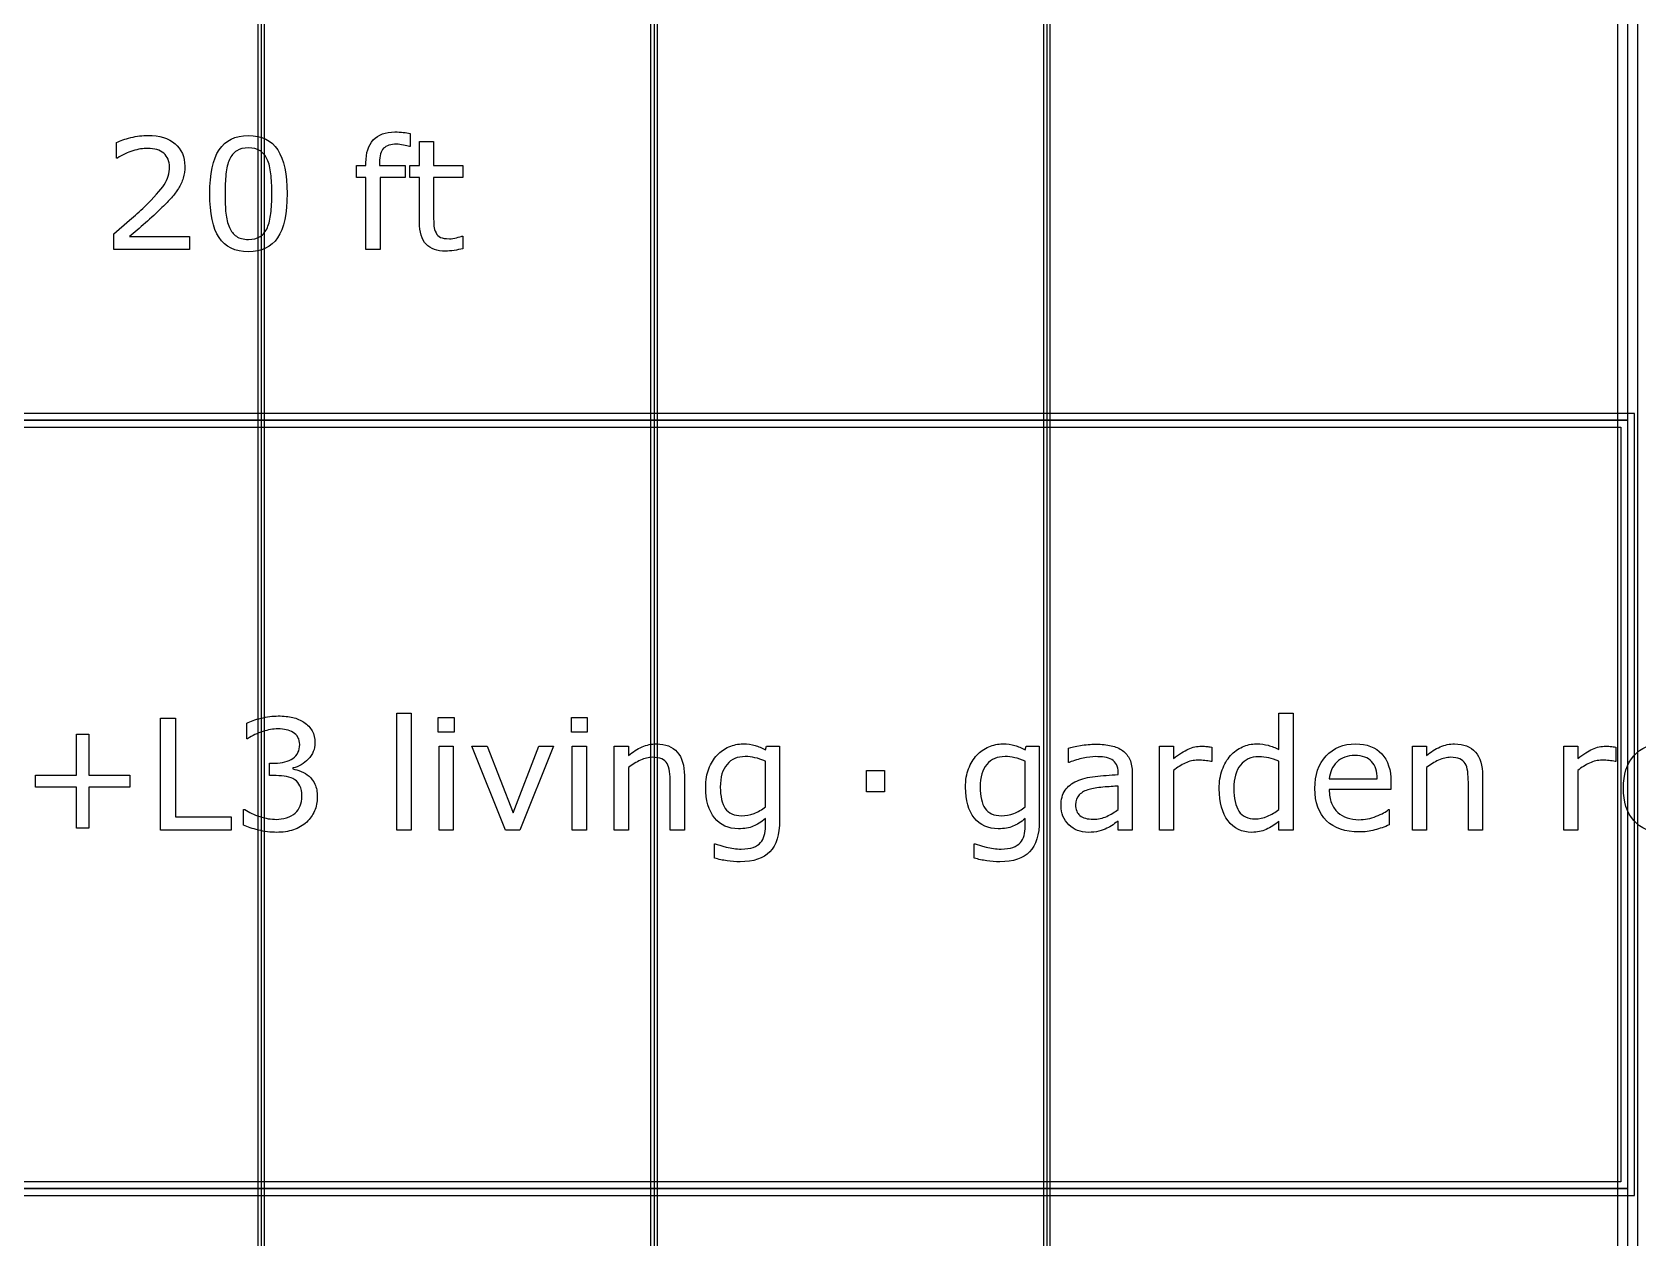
# Model space of a CAD drawing. Extents: x -13 to 750, y 12 to 2314.
# Drawn here: x 174.6 to 268.6, y 364 to 434.6 of the extents above; entities that cross this region are included whole.
import ezdxf

# ---------------------------------------------------------------- set-up
doc = ezdxf.new("R2010")
doc.units = 0
doc.layers.get('0').update_dxf_attribs({"linetype": 'CONTINUOUS'})

msp = doc.modelspace()

# ---------------------------------------------------------------- linework, layer by layer
at = {"color": 7}
for points in [[(43.400391, 580.4896), (43.400391, 128.2904), (268.59961, 128.2904), (268.59961, 580.4896)], [(44.599609, 579.2904), (267.40039, 579.2904), (267.40039, 129.4896), (44.599609, 129.4896)], [(187.80078, 553.89), (187.80078, 295.89), (188.19922, 295.89), (188.19922, 553.89)], [(210.80078, 553.89), (210.80078, 295.89), (211.19922, 295.89), (211.19922, 553.89)], [(233.80078, 553.89), (233.80078, 295.89), (234.19922, 295.89), (234.19922, 553.89)], [(44, 437.89), (268, 437.89), (268, 411.89), (44, 411.89)], [(189.51489, 425.1639)], [(188.35912, 423.1688)], [(43.599609, 412.2904), (43.599609, 366.4896), (268.40039, 366.4896), (268.40039, 412.2904)], [(44, 411.89), (268, 411.89), (268, 366.89), (44, 366.89)], [(44.400391, 411.4896), (267.59961, 411.4896), (267.59961, 367.2904), (44.400391, 367.2904)], [(186.24536, 387.8901), (182.10571, 387.8901), (182.10571, 394.4336), (182.97583, 394.4336), (182.97583, 388.6635), (186.24536, 388.6635)], [(196.77026, 387.8901), (195.94409, 387.8901), (195.94409, 394.728), (196.77026, 394.728)], [(199.29272, 393.6206), (198.36108, 393.6206), (198.36108, 394.4775), (199.29272, 394.4775)], [(207.08865, 393.6206), (206.15701, 393.6206), (206.15701, 394.4775), (207.08865, 394.4775)], [(180.30396, 390.4038), (177.90894, 390.4038), (177.90894, 388.0088), (177.17944, 388.0088), (177.17944, 390.4038), (174.78442, 390.4038), (174.78442, 391.1069), (177.17944, 391.1069), (177.17944, 393.5019), (177.90894, 393.5019), (177.90894, 391.1069), (180.30396, 391.1069)], [(199.24002, 387.8901), (198.41385, 387.8901), (198.41385, 392.7988), (199.24002, 392.7988)], [(205.1199, 392.7988), (203.13357, 387.8901), (202.30301, 387.8901), (200.32986, 392.7988), (201.22635, 392.7988), (202.74686, 388.8921), (204.25418, 392.7988)], [(207.03595, 387.8901), (206.20978, 387.8901), (206.20978, 392.7988), (207.03595, 392.7988)], [(224.48663, 390.1357), (223.43634, 390.1357), (223.43634, 391.3794), (224.48663, 391.3794)], [(217.5213, 389.2393)], [(232.73077, 389.2393)], [(44, 366.89), (268, 366.89), (268, 340.89), (44, 340.89)]]:
    msp.add_lwpolyline(points, close=True, dxfattribs=at)
for points in [[(188, 553.89), (188, 295.89)], [(211, 553.89), (211, 295.89)], [(234, 553.89), (234, 295.89)], [(179.57886, 427.2381), (179.53496, 427.2381), (179.53496, 428.161)], [(196.72632, 427.9281), (196.68242, 427.9281)], [(197.26685, 423.4936), (197.26685, 426.104), (196.70874, 426.104), (196.70874, 426.7983), (197.26685, 426.7983), (197.26685, 428.2089), (198.09302, 428.2089), (198.09302, 426.7983), (199.7981, 426.7983), (199.7981, 426.104), (198.09302, 426.104), (198.09302, 423.8671)], [(196.72637, 428.6838), (196.72632, 427.9281)], [(194.92901, 426.9657), (194.92901, 426.7987), (196.41875, 426.7987), (196.41875, 426.1044), (194.95537, 426.1044), (194.95537, 421.89), (194.1292, 421.89), (194.1292, 426.1044), (193.57109, 426.1044), (193.57109, 426.7987), (194.1292, 426.7987), (194.1292, 426.9613)], [(183.802, 421.89), (179.37231, 421.89), (179.37231, 422.8085), (180.29517, 423.5995)], [(180.28201, 422.6415), (183.80203, 422.6415), (183.802, 421.89)], [(199.75417, 422.6762), (199.79807, 422.6762), (199.7981, 421.9339)], [(187.20335, 393.2383), (187.15945, 393.2383), (187.15945, 394.1568)], [(247.58423, 392.6004), (247.58423, 394.7274), (248.4104, 394.7274), (248.4104, 387.89)], [(209.49694, 391.5548), (209.49694, 387.89), (208.67076, 387.89), (208.67076, 392.7987), (209.49694, 392.7987), (209.49694, 392.2538)], [(217.52124, 392.5877), (217.57394, 392.7986), (218.34738, 392.7986), (218.34747, 388.4482)], [(232.7308, 392.5877), (232.7835, 392.7986), (233.55693, 392.7986), (233.55694, 388.4482)], [(235.30597, 391.854), (235.26197, 391.854), (235.26197, 392.6933)], [(241.41441, 391.3755), (241.41441, 387.89), (240.58823, 387.89), (240.58823, 392.7987), (241.41441, 392.7987), (241.41441, 392.0736)], [(243.65122, 392.7457), (243.65118, 391.8979)], [(256.22384, 391.5547), (256.22384, 387.89), (255.39767, 387.89), (255.39767, 392.7987), (256.22384, 392.7987), (256.22384, 392.2538)], [(265.0833, 391.3754), (265.0833, 387.89), (264.25713, 387.89), (264.25713, 392.7987), (265.0833, 392.7987), (265.0833, 392.0736)], [(267.32012, 392.7457), (267.32007, 391.8978)], [(188.87767, 391.0761), (188.48216, 391.0761), (188.48216, 391.8056), (188.78977, 391.8056)], [(189.8533, 391.5288), (189.8533, 391.4668)], [(217.5213, 389.2392), (217.5213, 391.9155)], [(232.73077, 389.2392), (232.73077, 391.9155)], [(238.1756, 391.1336), (238.1756, 391.261)], [(238.99732, 391.2209), (238.99737, 387.8901)], [(243.65118, 391.8979), (243.60728, 391.8979)], [(247.58423, 389.0985), (247.58423, 391.9154)], [(267.32007, 391.8978), (267.27617, 391.8978)], [(190.79813, 391.0406), (190.7981, 391.041)], [(212.77521, 387.8901), (211.94903, 387.8901), (211.94903, 390.685)], [(212.77526, 391.076), (212.77521, 387.8901)], [(238.1756, 389.0986), (238.1756, 390.4653)], [(250.52856, 390.8915), (253.34106, 390.8915)], [(254.14526, 390.2587), (250.52856, 390.2587)], [(254.14522, 390.7069), (254.14526, 390.2587)], [(259.5022, 387.89), (258.67603, 387.89), (258.67603, 390.6849)], [(259.50216, 391.076), (259.5022, 387.89)], [(186.97046, 388.167), (186.97046, 389.0854), (187.03636, 389.0854)], [(217.52124, 388.1097), (217.52124, 388.558)], [(232.7308, 388.1097), (232.7308, 388.558)], [(238.1756, 389.0985), (238.1756, 389.0986)], [(238.99737, 387.8901), (238.1756, 387.8901), (238.1756, 388.413)], [(247.58423, 389.0983), (247.58423, 389.0985)], [(248.4104, 387.89), (247.58423, 387.89), (247.58423, 388.4042)], [(254.00464, 389.0897), (254.04854, 389.0897), (254.04854, 388.1888)], [(214.54181, 386.2421), (214.54181, 387.0858), (214.58571, 387.0858)], [(229.75128, 386.2421), (229.75128, 387.0858), (229.79528, 387.0858)]]:
    msp.add_lwpolyline(points, dxfattribs=at)
for points in [[(194.56426, 428.3016), (194.8543, 428.615067), (195.273243, 428.7718), (195.82109, 428.7718)], [(195.82109, 428.7718), (196.005663, 428.7718), (196.171193, 428.763133), (196.31768, 428.7458)], [(196.31768, 428.7458), (196.467093, 428.728467), (196.603323, 428.7078), (196.72637, 428.6838)], [(179.53496, 428.161), (179.742967, 428.263533), (180.019823, 428.357267), (180.36553, 428.4422)], [(180.36553, 428.4422), (180.714163, 428.5272), (181.051077, 428.5697), (181.37627, 428.5697)], [(181.35425, 427.8094), (181.08765, 427.8094), (180.799077, 427.762533), (180.48853, 427.6688)], [(182.29028, 427.5194), (182.067627, 427.712733), (181.755617, 427.8094), (181.35425, 427.8094)], [(181.37627, 428.5697), (182.04717, 428.5697), (182.57305, 428.4071), (182.95391, 428.0819)], [(182.95391, 428.0819), (183.33477, 427.759633), (183.5252, 427.321633), (183.5252, 426.7679)], [(185.53784, 427.7303), (185.904053, 428.286967), (186.475343, 428.5653), (187.25171, 428.5653)], [(187.25171, 427.8402), (186.976317, 427.8402), (186.7478, 427.783067), (186.56616, 427.6688)], [(187.25171, 428.5653), (188.036863, 428.5653), (188.609617, 428.282567), (188.96997, 427.7171)], [(187.93286, 427.6688), (187.75708, 427.783067), (187.53003, 427.8402), (187.25171, 427.8402)], [(194.1292, 426.9613), (194.1292, 427.5443), (194.27422, 427.991067), (194.56426, 428.3016)], [(195.16631, 427.8138), (195.00811, 427.658533), (194.92901, 427.375833), (194.92901, 426.9657)], [(195.93975, 428.0511), (195.585257, 428.0511), (195.327443, 427.972), (195.16631, 427.8138)], [(196.32647, 428.0071), (196.179983, 428.036433), (196.051077, 428.0511), (195.93975, 428.0511)], [(196.68242, 427.9281), (196.5916, 427.954767), (196.47295, 427.9811), (196.32647, 428.0071)], [(180.48853, 427.6688), (180.177983, 427.575067), (179.87476, 427.4315), (179.57886, 427.2381)], [(182.62866, 426.724), (182.62866, 427.0638), (182.515867, 427.328933), (182.29028, 427.5194)], [(184.98853, 425.1551), (184.98853, 426.318233), (185.171633, 427.176633), (185.53784, 427.7303)], [(186.13989, 427.1503), (186.040283, 426.9335), (185.971437, 426.650767), (185.93335, 426.3021)], [(186.56616, 427.6688), (186.387453, 427.554533), (186.245363, 427.3817), (186.13989, 427.1503)], [(188.35474, 427.159), (188.2522, 427.3846), (188.111573, 427.554533), (187.93286, 427.6688)], [(188.56567, 426.3241), (188.530537, 426.652233), (188.460227, 426.930533), (188.35474, 427.159)], [(188.96997, 427.7171), (189.33325, 427.154633), (189.51489, 426.303567), (189.51489, 425.1639)], [(182.31665, 425.6825), (182.524657, 426.004767), (182.62866, 426.351933), (182.62866, 426.724)], [(183.4285, 426.0692), (183.366967, 425.855333), (183.27468, 425.651733), (183.15164, 425.4584)], [(183.5252, 426.7679), (183.5252, 426.5189), (183.492967, 426.286), (183.4285, 426.0692)], [(185.93335, 426.3021), (185.898217, 425.9535), (185.88065, 425.571167), (185.88065, 425.1551)], [(188.62277, 425.1639), (188.62277, 425.609233), (188.603737, 425.995967), (188.56567, 426.3241)], [(181.16089, 424.3861), (181.72339, 424.931033), (182.108643, 425.363167), (182.31665, 425.6825)], [(183.15164, 425.4584), (183.03738, 425.276733), (182.902613, 425.098), (182.74734, 424.9222)], [(185.52905, 422.5887), (185.168703, 423.145367), (184.98853, 424.000833), (184.98853, 425.1551)], [(185.88065, 425.1551), (185.88065, 424.6981), (185.89675, 424.3158), (185.92895, 424.0082)], [(188.56567, 424.0038), (188.603737, 424.326067), (188.62277, 424.712767), (188.62277, 425.1639)], [(189.51489, 425.1639), (189.51489, 423.9891), (189.33032, 423.1263), (188.96118, 422.5755)], [(180.29517, 423.5995), (180.605717, 423.863167), (180.89429, 424.125367), (181.16089, 424.3861)], [(182.18924, 424.3378), (181.87576, 424.030133), (181.55203, 423.7313), (181.21805, 423.4413)], [(182.74734, 424.9222), (182.595, 424.746467), (182.408967, 424.551667), (182.18924, 424.3378)], [(185.92895, 424.0082), (185.96115, 423.700533), (186.029997, 423.425133), (186.13549, 423.182)], [(181.21805, 423.4413), (180.884063, 423.154167), (180.57205, 422.887567), (180.28201, 422.6415)], [(186.13549, 423.182), (186.23217, 422.953467), (186.3684, 422.779133), (186.54418, 422.659)], [(187.93725, 422.6503), (188.11889, 422.7645), (188.259513, 422.937333), (188.35912, 423.1688)], [(188.35913, 423.1688), (188.46167, 423.406133), (188.530517, 423.684467), (188.56567, 424.0038)], [(197.65796, 422.1972), (197.39722, 422.466733), (197.26685, 422.898867), (197.26685, 423.4936)], [(198.09302, 423.8671), (198.09302, 423.6093), (198.098887, 423.407167), (198.11062, 423.2607)], [(198.11062, 423.2607), (198.122353, 423.117167), (198.163367, 422.9824), (198.23366, 422.8564)], [(187.25171, 421.7538), (186.46655, 421.7538), (185.89233, 422.0321), (185.52905, 422.5887)], [(186.54418, 422.659), (186.722893, 422.538933), (186.958733, 422.4789), (187.2517, 422.4789)], [(187.2517, 422.4789), (187.527087, 422.4789), (187.755603, 422.536033), (187.93725, 422.6503)], [(188.96118, 422.5755), (188.594973, 422.0277), (188.02515, 421.7538), (187.25171, 421.7538)], [(198.80054, 421.7929), (198.29956, 421.7929), (197.9187, 421.927667), (197.65796, 422.1972)], [(198.23366, 422.8564), (198.298127, 422.7392), (198.386017, 422.652767), (198.49733, 422.5971)], [(198.49733, 422.5971), (198.61159, 422.544433), (198.784443, 422.5181), (199.01589, 422.5181)], [(199.01589, 422.5181), (199.150657, 422.5181), (199.29128, 422.5371), (199.43776, 422.5751)], [(199.43776, 422.5751), (199.584247, 422.616433), (199.689717, 422.650133), (199.75417, 422.6762)], [(199.28833, 421.8329), (199.10669, 421.806233), (198.944093, 421.7929), (198.80054, 421.7929)], [(199.7981, 421.9339), (199.642827, 421.893233), (199.472903, 421.859567), (199.28833, 421.8329)], [(187.15945, 394.1568), (187.367463, 394.259333), (187.64432, 394.3531), (187.99002, 394.4381)], [(187.99002, 394.4381), (188.338653, 394.525967), (188.675567, 394.5699), (189.00076, 394.5699)], [(189.00076, 394.5699), (189.3201, 394.5699), (189.60135, 394.540567), (189.84451, 394.4819)], [(189.84451, 394.4819), (190.087677, 394.423233), (190.307403, 394.329467), (190.50369, 394.2006)], [(190.50369, 394.2006), (190.71463, 394.06), (190.8743, 393.8901), (190.9827, 393.6909)], [(188.09104, 393.6602), (187.777567, 393.5606), (187.48167, 393.419967), (187.20335, 393.2383)], [(188.97874, 393.8096), (188.70042, 393.8096), (188.40452, 393.7598), (188.09104, 393.6602)], [(189.46653, 393.7656), (189.322977, 393.794933), (189.16038, 393.8096), (188.97874, 393.8096)], [(189.87083, 393.6074), (189.74485, 393.683533), (189.610083, 393.736267), (189.46653, 393.7656)], [(190.15208, 393.313), (190.0847, 393.433067), (189.99095, 393.5312), (189.87083, 393.6074)], [(190.25315, 392.8999), (190.25315, 393.0581), (190.21946, 393.1958), (190.15208, 393.313)], [(191.14529, 392.9922), (191.14529, 392.628867), (191.016383, 392.310967), (190.75857, 392.0385)], [(190.9827, 393.6909), (191.091093, 393.4917), (191.14529, 393.2588), (191.14529, 392.9922)], [(188.78977, 391.8056), (189.235083, 391.8056), (189.589577, 391.8979), (189.85325, 392.0825)], [(189.85325, 392.0825), (190.11985, 392.269967), (190.25315, 392.542433), (190.25315, 392.8999)], [(209.49694, 392.2538), (209.754747, 392.467667), (210.021347, 392.634633), (210.29674, 392.7547)], [(210.91198, 392.1481), (210.686393, 392.1481), (210.450553, 392.092433), (210.20446, 391.9811)], [(210.29674, 392.7547), (210.572133, 392.874833), (210.85485, 392.9349), (211.14489, 392.9349)], [(211.44811, 392.0561), (211.310417, 392.117433), (211.131707, 392.1481), (210.91198, 392.1481)], [(211.14489, 392.9349), (211.675163, 392.9349), (212.07946, 392.775233), (212.35778, 392.4559)], [(211.76451, 391.7837), (211.69127, 391.9067), (211.585803, 391.9975), (211.44811, 392.0561)], [(212.35778, 392.4559), (212.6361, 392.136567), (212.77526, 391.6766), (212.77526, 391.076)], [(214.20337, 391.4803), (214.323483, 391.787967), (214.48608, 392.0531), (214.69116, 392.2757)], [(214.69116, 392.2757), (214.881593, 392.483767), (215.11304, 392.6449), (215.3855, 392.7591)], [(216.34357, 392.1924), (215.889463, 392.1924), (215.53204, 392.040067), (215.2713, 391.7354)], [(215.3855, 392.7591), (215.65796, 392.8763), (215.928957, 392.9349), (216.19849, 392.9349)], [(216.19849, 392.9349), (216.48267, 392.9349), (216.719973, 392.905567), (216.9104, 392.8469)], [(216.90607, 392.1264), (216.71857, 392.1704), (216.53107, 392.1924), (216.34357, 392.1924)], [(217.5213, 391.9155), (217.301573, 392.0151), (217.096497, 392.0854), (216.90607, 392.1264)], [(216.9104, 392.8469), (217.10376, 392.7909), (217.307373, 392.7045), (217.52124, 392.5877)], [(229.41293, 391.4803), (229.53305, 391.787967), (229.695647, 392.0531), (229.90072, 392.2757)], [(229.90072, 392.2757), (230.091153, 392.483767), (230.3226, 392.6449), (230.59506, 392.7591)], [(231.55304, 392.1924), (231.09894, 392.1924), (230.741517, 392.040067), (230.48077, 391.7354)], [(230.59506, 392.7591), (230.86752, 392.8763), (231.138517, 392.9349), (231.40805, 392.9349)], [(231.40805, 392.9349), (231.69223, 392.9349), (231.929533, 392.905567), (232.11996, 392.8469)], [(232.11554, 392.1264), (231.92804, 392.1704), (231.74054, 392.1924), (231.55304, 392.1924)], [(232.73077, 391.9155), (232.511043, 392.0151), (232.305967, 392.0854), (232.11554, 392.1264)], [(232.11996, 392.8469), (232.31332, 392.7909), (232.516933, 392.7045), (232.7308, 392.5877)], [(235.26197, 392.6933), (235.423103, 392.7373), (235.656013, 392.785633), (235.9607, 392.8383)], [(236.13214, 392.1001), (235.86554, 392.044767), (235.59015, 391.962733), (235.30597, 391.854)], [(235.9607, 392.8383), (236.265387, 392.890967), (236.56568, 392.9173), (236.86158, 392.9173)], [(236.85724, 392.1881), (236.64044, 392.1881), (236.39874, 392.158767), (236.13214, 392.1001)], [(237.3714, 392.1531), (237.207333, 392.176433), (237.035947, 392.1881), (236.85724, 392.1881)], [(236.86158, 392.9173), (237.207287, 392.9173), (237.50758, 392.887967), (237.76246, 392.8293)], [(237.79327, 392.0169), (237.676083, 392.084233), (237.53546, 392.129633), (237.3714, 392.1531)], [(237.76246, 392.8293), (238.020273, 392.773967), (238.24293, 392.677267), (238.43043, 392.5392)], [(238.43043, 392.5392), (238.615003, 392.404467), (238.755627, 392.230167), (238.8523, 392.0163)], [(241.41441, 392.0736), (241.74253, 392.337267), (242.031103, 392.5233), (242.28013, 392.6317)], [(242.28013, 392.6317), (242.532083, 392.743033), (242.78843, 392.7987), (243.04917, 392.7987)], [(243.04917, 392.7987), (243.192723, 392.7987), (243.296727, 392.794367), (243.36118, 392.7857)], [(243.36118, 392.7857), (243.425647, 392.779033), (243.522327, 392.7657), (243.65122, 392.7457)], [(244.26636, 391.4188), (244.386473, 391.744), (244.547607, 392.020867), (244.74976, 392.2494)], [(244.74976, 392.2494), (244.948973, 392.472067), (245.180417, 392.641967), (245.44409, 392.7591)], [(246.41089, 392.1789), (245.947997, 392.1789), (245.587643, 392.017767), (245.32983, 391.6955)], [(245.44409, 392.7591), (245.71069, 392.8763), (245.98608, 392.9349), (246.27026, 392.9349)], [(246.27026, 392.9349), (246.528073, 392.9349), (246.75659, 392.9069), (246.95581, 392.8509)], [(246.98657, 392.1219), (246.81079, 392.1599), (246.618897, 392.1789), (246.41089, 392.1789)], [(246.95581, 392.8509), (247.15503, 392.798233), (247.364503, 392.714733), (247.58423, 392.6004)], [(247.58423, 391.9154), (247.36157, 392.015), (247.16235, 392.083833), (246.98657, 392.1219)], [(249.68917, 390.3158), (249.68917, 391.118533), (249.90743, 391.755733), (250.34395, 392.2274)], [(250.34395, 392.2274), (250.783403, 392.699067), (251.360553, 392.9349), (252.0754, 392.9349)], [(252.03149, 392.2538), (251.58911, 392.2538), (251.236083, 392.123433), (250.97241, 391.8627)], [(253.01147, 391.8978), (252.797603, 392.135133), (252.470943, 392.2538), (252.03149, 392.2538)], [(252.0754, 392.9349), (252.737507, 392.9349), (253.247273, 392.741533), (253.6047, 392.3548)], [(253.6047, 392.3548), (253.965047, 391.968133), (254.14522, 391.418833), (254.14522, 390.7069)], [(256.22384, 392.2538), (256.481653, 392.467667), (256.748253, 392.634633), (257.02364, 392.7547)], [(257.63888, 392.148), (257.413293, 392.148), (257.177453, 392.092333), (256.93136, 391.981)], [(257.02364, 392.7547), (257.299033, 392.874833), (257.58175, 392.9349), (257.87179, 392.9349)], [(258.17501, 392.056), (258.037317, 392.117333), (257.858607, 392.148), (257.63888, 392.148)], [(257.87179, 392.9349), (258.402063, 392.9349), (258.80636, 392.775233), (259.08468, 392.4559)], [(258.49142, 391.7836), (258.418173, 391.9066), (258.312703, 391.9974), (258.17501, 392.056)], [(259.08468, 392.4559), (259.363, 392.136567), (259.50216, 391.6766), (259.50216, 391.076)], [(265.0833, 392.0736), (265.411427, 392.337267), (265.7, 392.5233), (265.94902, 392.6317)], [(265.94902, 392.6317), (266.200973, 392.743033), (266.457323, 392.7987), (266.71807, 392.7987)], [(266.71807, 392.7987), (266.861623, 392.7987), (266.965627, 392.794367), (267.03008, 392.7857)], [(267.03008, 392.7857), (267.094547, 392.779033), (267.191227, 392.7657), (267.32012, 392.7457)], [(267.75073, 390.3421), (267.75073, 391.141967), (267.954343, 391.773333), (268.36157, 392.2362)], [(268.36157, 392.2362), (268.77173, 392.702), (269.323977, 392.9349), (270.01831, 392.9349)], [(190.75857, 392.0385), (190.50369, 391.768967), (190.201933, 391.599067), (189.8533, 391.5288)], [(189.8533, 391.4668), (189.993927, 391.443467), (190.15506, 391.393667), (190.3367, 391.3174)], [(190.3367, 391.3174), (190.51834, 391.2442), (190.67215, 391.151933), (190.79813, 391.0406)], [(210.20446, 391.9811), (209.958367, 391.869767), (209.722527, 391.727667), (209.49694, 391.5548)], [(211.90953, 391.3178), (211.88313, 391.517067), (211.83479, 391.672367), (211.76451, 391.7837)], [(211.94903, 390.685), (211.94903, 390.9106), (211.935863, 391.121533), (211.90953, 391.3178)], [(214.02759, 390.3905), (214.02759, 390.812367), (214.086183, 391.175633), (214.20337, 391.4803)], [(215.2713, 391.7354), (215.01056, 391.430733), (214.88019, 390.988367), (214.88019, 390.4083)], [(229.23715, 390.3905), (229.23715, 390.812367), (229.295743, 391.175633), (229.41293, 391.4803)], [(230.48077, 391.7354), (230.22003, 391.430733), (230.08966, 390.988367), (230.08966, 390.4083)], [(236.82648, 391.0281), (237.24542, 391.074767), (237.695127, 391.109933), (238.1756, 391.1336)], [(238.07452, 391.7268), (238.010053, 391.849867), (237.916303, 391.946567), (237.79327, 392.0169)], [(238.1756, 391.261), (238.1756, 391.448533), (238.141907, 391.6038), (238.07452, 391.7268)], [(238.8523, 392.0163), (238.94898, 391.802433), (238.99732, 391.5373), (238.99732, 391.2209)], [(242.09995, 391.8105), (241.86265, 391.699167), (241.634137, 391.554167), (241.41441, 391.3755)], [(242.83823, 391.9819), (242.58335, 391.9819), (242.337257, 391.924767), (242.09995, 391.8105)], [(243.24693, 391.9599), (243.13267, 391.974567), (242.996437, 391.9819), (242.83823, 391.9819)], [(243.60728, 391.8979), (243.484233, 391.927233), (243.364117, 391.9479), (243.24693, 391.9599)], [(244.09058, 390.307), (244.09058, 390.723), (244.149173, 391.0936), (244.26636, 391.4188)], [(245.32983, 391.6955), (245.072023, 391.373233), (244.94312, 390.9162), (244.94312, 390.3244)], [(250.97241, 391.8627), (250.71167, 391.6019), (250.56372, 391.278167), (250.52856, 390.8915)], [(253.34106, 390.8915), (253.338393, 391.3251), (253.22853, 391.660533), (253.01147, 391.8978)], [(256.93136, 391.981), (256.685267, 391.869667), (256.449427, 391.727567), (256.22384, 391.5547)], [(258.63643, 391.3177), (258.610097, 391.516967), (258.56176, 391.672267), (258.49142, 391.7836)], [(258.67603, 390.6849), (258.67603, 390.9105), (258.66283, 391.121433), (258.63643, 391.3177)], [(265.76885, 391.8104), (265.531543, 391.699067), (265.303027, 391.554067), (265.0833, 391.3754)], [(266.50713, 391.9818), (266.25225, 391.9818), (266.006157, 391.924667), (265.76885, 391.8104)], [(266.91582, 391.9598), (266.80156, 391.974467), (266.66533, 391.9818), (266.50713, 391.9818)], [(267.27617, 391.8978), (267.153123, 391.927133), (267.033007, 391.9478), (266.91582, 391.9598)], [(189.48411, 391.0231), (189.29661, 391.058433), (189.094463, 391.0761), (188.87767, 391.0761)], [(189.96311, 390.8385), (189.831277, 390.929367), (189.67161, 390.9909), (189.48411, 391.0231)], [(190.27073, 390.4738), (190.19749, 390.629067), (190.09495, 390.750633), (189.96311, 390.8385)], [(190.38499, 389.8937), (190.38499, 390.1281), (190.346903, 390.321467), (190.27073, 390.4738)], [(190.7981, 391.041), (190.93872, 390.915), (191.05444, 390.7568), (191.14526, 390.5664)], [(191.14526, 390.5664), (191.23608, 390.375933), (191.28149, 390.129833), (191.28149, 389.8281)], [(214.54175, 388.5975), (214.198977, 389.0223), (214.02759, 389.619967), (214.02759, 390.3905)], [(214.88019, 390.4083), (214.88019, 389.8575), (214.97687, 389.44), (215.17023, 389.1558)], [(229.75131, 388.5975), (229.408537, 389.0223), (229.23715, 389.619967), (229.23715, 390.3905)], [(230.08966, 390.4083), (230.08966, 389.8575), (230.18634, 389.44), (230.3797, 389.1558)], [(234.82696, 389.3142), (234.82696, 389.686267), (234.906063, 389.986567), (235.06427, 390.2151)], [(235.06427, 390.2151), (235.225403, 390.446567), (235.45392, 390.6282), (235.74982, 390.76)], [(235.74982, 390.76), (236.048647, 390.891867), (236.407533, 390.981233), (236.82648, 391.0281)], [(236.47491, 390.2718), (236.23761, 390.204467), (236.045717, 390.099), (235.89923, 389.9554)], [(237.28351, 390.3993), (236.943663, 390.369967), (236.67413, 390.327467), (236.47491, 390.2718)], [(238.1756, 390.4653), (237.923647, 390.450633), (237.626283, 390.428633), (237.28351, 390.3993)], [(244.60474, 388.4305), (244.261967, 388.8817), (244.09058, 389.5072), (244.09058, 390.307)], [(244.94312, 390.3244), (244.94312, 389.7414), (245.042727, 389.297533), (245.24194, 388.9928)], [(250.37472, 388.4349), (249.917687, 388.8773), (249.68917, 389.504267), (249.68917, 390.3158)], [(250.52856, 390.2587), (250.52856, 389.9569), (250.57397, 389.6932), (250.66479, 389.4676)], [(268.36157, 388.4481), (267.954343, 388.910967), (267.75073, 389.5423), (267.75073, 390.3421)], [(189.98509, 388.8786), (190.119857, 389.007467), (190.219467, 389.149533), (190.28392, 389.3048)], [(190.28392, 389.3048), (190.3513, 389.460067), (190.38499, 389.656367), (190.38499, 389.8937)], [(191.28149, 389.8281), (191.28149, 389.529233), (191.227293, 389.2553), (191.1189, 389.0063)], [(216.85333, 388.8658), (217.096497, 388.959533), (217.319153, 389.084033), (217.5213, 389.2393)], [(232.0628, 388.8658), (232.305967, 388.959533), (232.528623, 389.084033), (232.73077, 389.2393)], [(235.28839, 388.1936), (234.98077, 388.4866), (234.82696, 388.860133), (234.82696, 389.3142)], [(235.89923, 389.9554), (235.752743, 389.8148), (235.6795, 389.62), (235.6795, 389.371)], [(235.6795, 389.371), (235.6795, 389.089733), (235.764463, 388.8773), (235.93439, 388.7337)], [(250.66479, 389.4676), (250.755617, 389.245), (250.88013, 389.0619), (251.03833, 388.9183)], [(187.03636, 389.0854), (187.28538, 388.921333), (187.578347, 388.7851), (187.91526, 388.6767)], [(187.91526, 388.6767), (188.252173, 388.5683), (188.57737, 388.5141), (188.89085, 388.5141)], [(188.89085, 388.5141), (189.075417, 388.5141), (189.271707, 388.544767), (189.47972, 388.6061)], [(189.47972, 388.6061), (189.687727, 388.667433), (189.856183, 388.758267), (189.98509, 388.8786)], [(190.66187, 388.3559), (190.442143, 388.150833), (190.182863, 387.9985), (189.88403, 387.8989)], [(191.1189, 389.0063), (191.0105, 388.7573), (190.858157, 388.5405), (190.66187, 388.3559)], [(215.93921, 387.9647), (215.35327, 387.9647), (214.88745, 388.175633), (214.54175, 388.5975)], [(215.17023, 389.1558), (215.36359, 388.871667), (215.68439, 388.7296), (216.13263, 388.7296)], [(216.13263, 388.7296), (216.372863, 388.7296), (216.613097, 388.775), (216.85333, 388.8658)], [(217.52124, 388.558), (217.27222, 388.358733), (217.03345, 388.2093), (216.80493, 388.1097)], [(218.34747, 388.4482), (218.34747, 387.6162), (218.158507, 387.005367), (217.78058, 386.6157)], [(231.14877, 387.9647), (230.562837, 387.9647), (230.097017, 388.175633), (229.75131, 388.5975)], [(230.3797, 389.1558), (230.57306, 388.871667), (230.89386, 388.7296), (231.3421, 388.7296)], [(231.3421, 388.7296), (231.582333, 388.7296), (231.822567, 388.775), (232.0628, 388.8658)], [(232.7308, 388.558), (232.48178, 388.358733), (232.24301, 388.2093), (232.01449, 388.1097)], [(233.55694, 388.4482), (233.55694, 387.6162), (233.367977, 387.005367), (232.99005, 386.6157)], [(235.93439, 388.7337), (236.10431, 388.5931), (236.363587, 388.5228), (236.71222, 388.5228)], [(236.71222, 388.5228), (237.00226, 388.5228), (237.267397, 388.578467), (237.50763, 388.6898)], [(237.50763, 388.6898), (237.747863, 388.804067), (237.97052, 388.9403), (238.1756, 389.0985)], [(238.1756, 388.413), (238.102353, 388.363), (238.002743, 388.2927), (237.87677, 388.2021)], [(246.0022, 387.7538), (245.41626, 387.7538), (244.95044, 387.979367), (244.60474, 388.4305)], [(245.24194, 388.9928), (245.44116, 388.691067), (245.760497, 388.5402), (246.19995, 388.5402)], [(246.19995, 388.5402), (246.434323, 388.5402), (246.67163, 388.591467), (246.91187, 388.694)], [(247.58423, 388.4042), (247.346923, 388.199067), (247.099363, 388.0394), (246.84155, 387.9252)], [(246.91187, 388.694), (247.152103, 388.799467), (247.376223, 388.934233), (247.58423, 389.0983)], [(252.28194, 387.7757), (251.467487, 387.7757), (250.831747, 387.995433), (250.37472, 388.4349)], [(251.03833, 388.9183), (251.190677, 388.7777), (251.370853, 388.672233), (251.57886, 388.6019)], [(251.57886, 388.6019), (251.789793, 388.531567), (252.021237, 388.4964), (252.27319, 388.4964)], [(252.27319, 388.4964), (252.607177, 388.4964), (252.942627, 388.562333), (253.27954, 388.6942)], [(253.27954, 388.6942), (253.619387, 388.828933), (253.861087, 388.960767), (254.00464, 389.0897)], [(270.01831, 387.7538), (269.323977, 387.7538), (268.77173, 387.985233), (268.36157, 388.4481)], [(187.83618, 387.8857), (187.48462, 387.970633), (187.196047, 388.0644), (186.97046, 388.167)], [(188.90845, 387.7539), (188.54517, 387.7539), (188.187747, 387.797833), (187.83618, 387.8857)], [(189.88403, 387.8989), (189.588137, 387.802233), (189.262943, 387.7539), (188.90845, 387.7539)], [(216.80493, 388.1097), (216.579343, 388.013033), (216.29077, 387.9647), (215.93921, 387.9647)], [(217.23562, 387.1561), (217.338153, 387.270367), (217.411393, 387.408067), (217.45534, 387.5692)], [(217.45534, 387.5692), (217.499273, 387.730333), (217.52124, 387.9105), (217.52124, 388.1097)], [(232.01449, 388.1097), (231.78891, 388.013033), (231.500337, 387.9647), (231.14877, 387.9647)], [(232.44518, 387.1561), (232.54772, 387.270367), (232.62096, 387.408067), (232.6649, 387.5692)], [(232.6649, 387.5692), (232.708833, 387.730333), (232.7308, 387.9105), (232.7308, 388.1097)], [(236.41339, 387.7542), (235.97101, 387.7542), (235.59601, 387.900667), (235.28839, 388.1936)], [(237.04181, 387.8242), (236.863097, 387.777533), (236.653623, 387.7542), (236.41339, 387.7542)], [(237.51642, 387.9912), (237.37872, 387.9238), (237.220517, 387.868133), (237.04181, 387.8242)], [(237.87677, 388.2021), (237.753723, 388.114233), (237.633607, 388.043933), (237.51642, 387.9912)], [(246.84155, 387.9252), (246.583737, 387.810933), (246.303953, 387.7538), (246.0022, 387.7538)], [(253.196, 387.8944), (252.905967, 387.815267), (252.60128, 387.7757), (252.28194, 387.7757)], [(254.04854, 388.1888), (253.77022, 388.0716), (253.48604, 387.973467), (253.196, 387.8944)], [(214.58571, 387.0858), (214.720477, 387.033133), (214.934343, 386.968667), (215.22731, 386.8924)], [(215.22731, 386.8924), (215.520283, 386.813333), (215.813253, 386.7738), (216.10622, 386.7738)], [(217.78058, 386.6157), (217.402647, 386.226033), (216.821103, 386.0312), (216.03595, 386.0312)], [(216.10622, 386.7738), (216.387473, 386.7738), (216.620383, 386.8075), (216.80495, 386.8749)], [(216.80495, 386.8749), (216.989523, 386.942233), (217.13308, 387.035967), (217.23562, 387.1561)], [(229.79528, 387.0858), (229.93004, 387.033133), (230.143907, 386.968667), (230.43688, 386.8924)], [(230.43688, 386.8924), (230.729847, 386.813333), (231.022813, 386.7738), (231.31578, 386.7738)], [(232.99005, 386.6157), (232.612123, 386.226033), (232.03058, 386.0312), (231.24542, 386.0312)], [(231.31578, 386.7738), (231.597033, 386.7738), (231.829943, 386.8075), (232.01451, 386.8749)], [(232.01451, 386.8749), (232.199083, 386.942233), (232.34264, 387.035967), (232.44518, 387.1561)], [(215.2713, 386.0882), (215.025207, 386.123533), (214.782043, 386.174833), (214.54181, 386.2421)], [(216.03595, 386.0312), (215.77521, 386.0312), (215.520327, 386.0502), (215.2713, 386.0882)], [(230.48077, 386.0882), (230.234677, 386.123533), (229.991513, 386.174833), (229.75128, 386.2421)], [(231.24542, 386.0312), (230.98468, 386.0312), (230.729797, 386.0502), (230.48077, 386.0882)]]:
    msp.add_open_spline(points, degree=3, dxfattribs=at)

doc.saveas('drawing.dxf')
